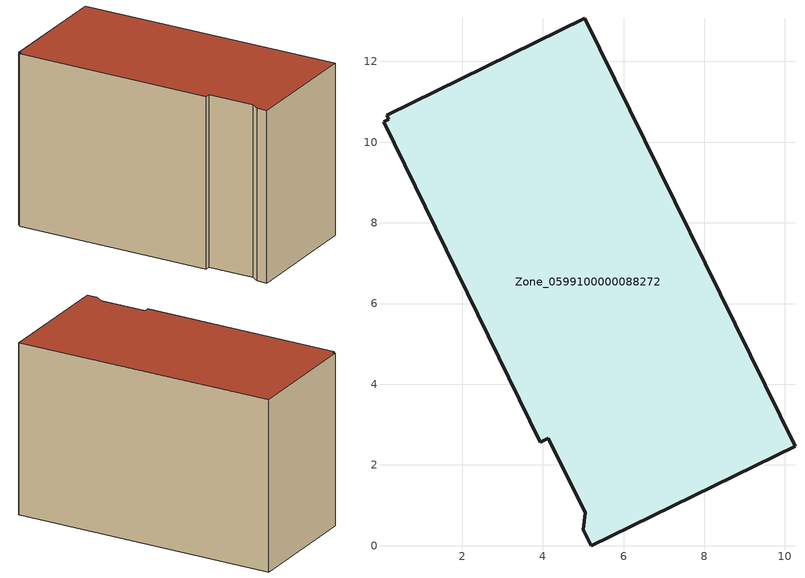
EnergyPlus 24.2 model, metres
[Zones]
Zone_0599100000088272
 floor ground (C_G): 5.2,0 5,0.39 5.05,0.82 4.13,2.67 3.94,2.56 0.05,10.51 0.18,10.56 0.13,10.67 5.04,13.07 10.25,2.46 z0
 wall outside (C_F): 10.25,2.46 5.04,13.07 0.13,10.67 0.18,10.56 0.05,10.51 3.94,2.56 4.13,2.67 5.05,0.82 5,0.39 5.2,0 10.25,2.46 z0:7.72
 roof outside (C_R): 4.13,2.67 5.05,0.82 5,0.39 5.2,0 10.25,2.46 5.04,13.07 0.13,10.67 0.18,10.56 0.05,10.51 3.94,2.56 z7.72
[BUILDING]
Pand.0599100000088272: North Axis=0; Terrain=City; Loads Convergence Tolerance Value=0.04; Temperature Convergence Tolerance Value=0.4; Solar Distribution=FullExterior; Maximum Number of Warmup Days=25; Minimum Number of Warmup Days=1
[Site:Location]
Rotterdam.The.Hague.AP_ZH_NLD Design_Conditions: Latitude=51.96; Longitude=4.45; Time Zone=1; Elevation=-4.5
[SITE:GROUNDTEMPERATURE:BUILDINGSURFACE]
18, 18, 18, 18, 18, 18, 18, 18, 18, 18, 18, 18
[MATERIAL] Thermal Absorptance=0.9; Solar Absorptance=0.7; Visible Absorptance=0.7
Name | Roughness | Thickness | Conductivity | Density | Specific Heat
G.TC.1975-1991 | MediumSmooth | 0.15 | 0.288461 | 540 | 1210
F.TC.1975-1991 | Rough | 0.3 | 0.230769 | 1920 | 840
R.TC.1975-1991 | MediumRough | 0.2 | 0.153846 | 1500 | 1000
[CONSTRUCTION]
C_G: G.TC.1975-1991
C_F: F.TC.1975-1991
C_R: R.TC.1975-1991
[ZONE]
Zone_0599100000088272: Type=1; Multiplier=1; Ceiling Height=Autocalculate; Volume=Autocalculate; Floor Area=autocalculate; Part of Total Floor Area=Yes
[ZONEINFILTRATION:DESIGNFLOWRATE]
Infil_Zone_0599100000088272: Zone or ZoneList or Space or SpaceList=Zone_0599100000088272; Schedule=AlwaysOn; Design Flow Rate Calculation Method=Flow/Area; Flow Rate per Floor Area=0.003; Constant Term Coefficient=1; Temperature Term Coefficient=0; Velocity Term Coefficient=0; Velocity Squared Term Coefficient=0
[HVACTEMPLATE:ZONE:IDEALLOADSAIRSYSTEM]
Zone_0599100000088272: Maximum Heating Supply Air Temperature=50; Minimum Cooling Supply Air Temperature=13; Maximum Heating Supply Air Humidity Ratio=0.0156; Minimum Cooling Supply Air Humidity Ratio=0.0077; Heating Limit=NoLimit; Cooling Limit=NoLimit; Dehumidification Control Type=ConstantSensibleHeatRatio; Cooling Sensible Heat Ratio=0.7; Dehumidification Setpoint=60; Humidification Control Type=None; Humidification Setpoint=30; Outdoor Air Method=None; Outdoor Air Flow Rate per Person=0.00944; Outdoor Air Flow Rate per Zone Floor Area=0; Outdoor Air Flow Rate per Zone=0; Demand Controlled Ventilation Type=None; Outdoor Air Economizer Type=NoEconomizer; Heat Recovery Type=None; Sensible Heat Recovery Effectiveness=0.7; Latent Heat Recovery Effectiveness=0.65
[ZONECONTROL:THERMOSTAT]
ThermostatControl_Zone_0599100000088272: Zone or ZoneList=Zone_0599100000088272; Control Type Schedule=DualSetpointControlType; Control 1=Thermostat_Zone_0599100000088272; Temperature Difference Between Cutout And Setpoint=0
[THERMOSTATSETPOINT:DUALSETPOINT]
Thermostat_Zone_0599100000088272: Heating Setpoint Temperature Schedule=HeatingSetpoint_Zone_0599100000088272; Cooling Setpoint Temperature Schedule=CoolingSetpoint_Zone_0599100000088272
[SCHEDULE:COMPACT]
HeatingSetpoint_Zone_0599100000088272: Through: 12/31, For: AllDays, Until: 24:00, 21
CoolingSetpoint_Zone_0599100000088272: Through: 12/31, For: AllDays, Until: 24:00, 24
DualSetpointControlType: Through: 12/31, For: AllDays, Until: 24:00, 4
AlwaysOn: Through: 12/31, For: AllDays, Until: 24:00, 1
